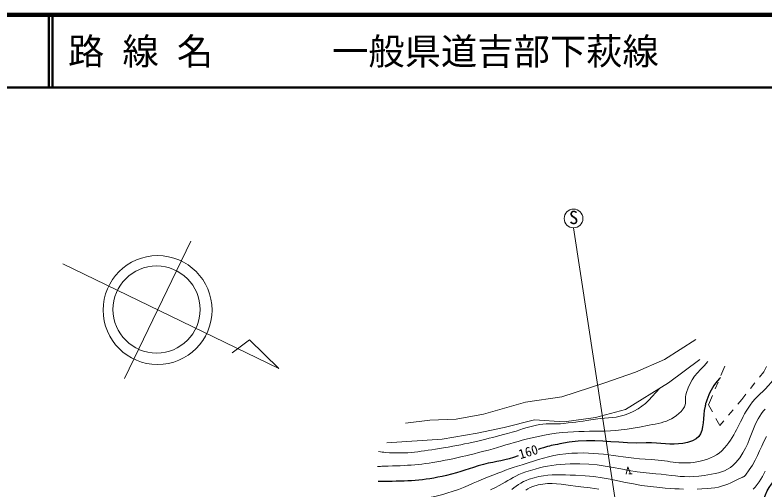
# Model space of a CAD drawing. Units: millimetres, scale not verified. Extents: x 40000 to 680000, y 20000 to 380000.
# Drawn here: x 173074 to 276233, y 314748 to 380000 of the extents above; entities that cross this region are included whole.
import ezdxf
from ezdxf.enums import TextEntityAlignment as Align

# ---------------------------------------------------------------- set-up
doc = ezdxf.new("R2010")
doc.units = ezdxf.units.MM
doc.header["$LTSCALE"] = 1000
for name, color, linetype, lineweight in [('M-BGD', 7, 'Continuous', 13), ('M-BMK-SRVR', 3, 'Continuous', 13), ('M-STR-STRC', 7, 'Continuous', 13), ('M-TTL', 7, 'Continuous', 25), ('M-TTL-LINE', 7, 'Continuous', 50)]:
    doc.layers.add(name, color=color, linetype=linetype, lineweight=lineweight)
doc.layers.add('M-TTL-TXT', color=7, linetype='Continuous')
doc.styles.add('ＭＳ ゴシック', font='')
doc.styles.get('ＭＳ ゴシック').set_extended_font_data('MS Gothic')

msp = doc.modelspace()

# ---------------------------------------------------------------- linework, layer by layer
at = {"layer": 'M-BGD'}
for p, q in [((262522, 332575), (266838, 335333)), ((258512, 330839), (262522, 332575)), ((267377, 332595), (263096, 329387)), ((270297, 330385), (270844, 331664)), ((276557, 331616), (276191, 330878)), ((254164, 329323), (258512, 330839)), ((276191, 330878), (275612, 330151)), ((248395, 327417), (254164, 329323)), ((263096, 329387), (257148, 325716)), ((269510, 328546), (269903, 329466)), ((274989, 329368), (274366, 328586)), ((243403, 326682), (248395, 327417)), ((268570, 326349), (269117, 327627)), ((273165, 327076), (272618, 326425)), ((273744, 327803), (273165, 327076)), ((243403, 326682), (237611, 325045)), ((269116, 325351), (268570, 326349)), ((237611, 325045), (233823, 324382)), ((257148, 325716), (253002, 324582)), ((271975, 325659), (271331, 324894)), ((230192, 324236), (226862, 323794)), ((233823, 324382), (230192, 324236)), ((240445, 323236), (244640, 324274)), ((244640, 324274), (248715, 324016)), ((253002, 324582), (248715, 324016)), ((270141, 323477), (269596, 324474)), ((270688, 324128), (270141, 323477)), ((240445, 323236), (236745, 322432)), ((236745, 322432), (231913, 321632)), ((224265, 321109), (231913, 321632)), ((257244, 316810), (257496, 317823)), ((257496, 317823), (257843, 316838)), ((257594, 316826), (258093, 316850))]:
    msp.add_line(p, q, dxfattribs=at)
at = {"layer": 'M-BGD', "lineweight": 25}
msp.add_lwpolyline([(270260, 330120), (270115, 329958), (269829, 329622), (269573, 329302), (269342, 328991), (269134, 328683), (268946, 328371), (268775, 328050), (268618, 327713), (268473, 327355), (268335, 326969), (268202, 326549), (268190, 326505), (268181, 326464), (268173, 326424), (268166, 326387), (268161, 326350), (268155, 326312), (268150, 326274), (268143, 326235), (268134, 326193), (268124, 326149), (268005, 325568), (267932, 324983), (267883, 324404), (267837, 323841), (267771, 323304), (267664, 322805), (267495, 322353), (267242, 321959), (266882, 321633), (266396, 321386), (265714, 321171), (265069, 321033), (264452, 320958), (263851, 320932), (263256, 320943), (262657, 320978), (262043, 321023), (261403, 321064), (260727, 321089), (260004, 321084), (258665, 321072), (257419, 321110), (256243, 321179), (255117, 321262), (254015, 321339), (252917, 321391), (251800, 321398), (250640, 321342), (249416, 321205), (248104, 320966), (247773, 320895), (247473, 320832), (247197, 320773), (246934, 320716), (246677, 320655), (246415, 320589), (246139, 320514), (245841, 320426), (245512, 320321), (245142, 320196)], dxfattribs=at)
at = {"layer": 'M-BGD'}
for points in [[(238572, 314635), (239274, 314975), (239741, 315210), (240167, 315443), (240563, 315672), (240940, 315898), (241309, 316117), (241680, 316331), (242065, 316537), (242474, 316734), (242918, 316921), (243409, 317098), (244077, 317312), (244702, 317498), (245295, 317656), (245868, 317791), (246433, 317903), (247002, 317995), (247586, 318070), (248197, 318129), (248848, 318175), (249549, 318209), (250879, 318226), (252108, 318171), (253262, 318058), (254365, 317902), (255443, 317716), (256521, 317515), (257623, 317312), (258776, 317121), (260003, 316957), (261331, 316833), (262079, 316769), (262773, 316696), (263428, 316620), (264056, 316548), (264670, 316489), (265283, 316448), (265908, 316433), (266558, 316452), (267246, 316511), (267985, 316618), (268515, 316708), (269017, 316792), (269495, 316881), (269951, 316983), (270387, 317107), (270805, 317263), (271208, 317460), (271599, 317707), (271979, 318013), (272351, 318386), (272890, 319049), (273327, 319706), (273683, 320360), (273984, 321015), (274250, 321675), (274507, 322343), (274777, 323022), (275082, 323716), (275447, 324428), (275895, 325162), (276129, 325480), (276372, 325755)], [(276574, 321981), (276230, 321305), (275918, 320646), (275620, 319998), (275317, 319353), (274991, 318704), (274624, 318044), (274198, 317366), (273695, 316662), (273644, 316600), (273591, 316549), (273537, 316505), (273481, 316467), (273422, 316434), (273362, 316404), (273298, 316376), (273232, 316346), (273162, 316315), (273089, 316280), (272594, 316035), (272129, 315811), (271685, 315610), (271254, 315430), (270826, 315273), (270392, 315137), (269943, 315023), (269470, 314930), (268963, 314859), (268415, 314809), (267683, 314765), (267005, 314736)], [(265155, 314734), (264556, 314757), (263944, 314790), (263306, 314832), (262628, 314882), (261897, 314939), (260583, 315071), (259371, 315244), (258235, 315445), (257150, 315663), (256089, 315885), (255028, 316100), (253942, 316296), (252804, 316461), (251589, 316584), (250272, 316651), (249552, 316673), (248880, 316694), (248245, 316708), (247637, 316710), (247043, 316693), (246454, 316650), (245856, 316575), (245241, 316463), (244595, 316306), (243908, 316099), (243478, 315939), (243092, 315761), (242742, 315568), (242416, 315361), (242105, 315144), (241798, 314917), (241484, 314684)], [(274761, 314746), (274878, 314861), (274993, 314995), (275543, 315747), (276003, 316475), (276395, 317187)], [(243417, 314593), (243708, 314784), (244035, 314955), (244408, 315100), (245119, 315303), (245789, 315430), (246430, 315492), (247052, 315501), (247666, 315467), (248285, 315402), (248918, 315318), (249577, 315224), (250272, 315133), (251016, 315056), (252302, 314918), (253487, 314744)]]:
    msp.add_lwpolyline(points, dxfattribs=at)
for points, knots in [([(223314, 313227), (223724, 313171), (223862, 313179), (224213, 313160), (227496, 312977), (229407, 313276), (232570, 314176), (234919, 314844), (236104, 315603), (238389, 316464), (240146, 317126), (241111, 317558), (242909, 318096), (245228, 318791), (246513, 319356), (248921, 319596), (253513, 320054), (256099, 319021), (260708, 318794), (263341, 318664), (264891, 317969), (267455, 318585), (268892, 318931), (269792, 319295), (270778, 320397), (272564, 322391), (272776, 324077), (274306, 326273), (275257, 327638), (276164, 328094), (277207, 329389), (279541, 332289), (279912, 333941), (281465, 337916)], [0, 0, 0, 0, 1, 1, 1, 2, 2, 2, 3, 3, 3, 4, 4, 4, 5, 5, 5, 6, 6, 6, 7, 7, 7, 8, 8, 8, 9, 9, 9, 10, 10, 10, 11, 11, 11, 11]), ([(268507, 332287), (266997, 330623), (266135, 329965), (265542, 328025), (265281, 327174), (265654, 326488), (265101, 325790), (263516, 323789), (261564, 323810), (259068, 323274), (254337, 322257), (251493, 323078), (246719, 322287), (242823, 321642), (240763, 320708), (236928, 319765), (235142, 319326), (234146, 319054), (232340, 318702), (229079, 318066), (227194, 317977), (223873, 317878), (223503, 317867), (223263, 317857), (222991, 317851)], [0, 0, 0, 0, 1, 1, 1, 2, 2, 2, 3, 3, 3, 4, 4, 4, 5, 5, 5, 6, 6, 6, 7, 7, 7, 8, 8, 8, 8]), ([(223117, 319890), (223569, 319816), (223718, 319820), (224104, 319788), (227222, 319526), (228997, 319937), (232089, 320414), (233950, 320701), (234979, 320946), (236818, 321356), (238430, 321715), (239321, 321967), (240917, 322391), (242646, 322851), (243570, 323303), (245333, 323609), (246614, 323831), (247363, 323652), (248658, 323775), (250364, 323937), (251312, 324106), (253008, 324359), (254807, 324627), (255918, 324444), (257600, 325137), (259593, 325956), (260328, 326891), (261871, 328628)], [0, 0, 0, 0, 1, 1, 1, 2, 2, 2, 3, 3, 3, 4, 4, 4, 5, 5, 5, 6, 6, 6, 7, 7, 7, 8, 8, 8, 9, 9, 9, 9])]:
    msp.add_open_spline(points, degree=3, knots=knots, dxfattribs=at)
at = {"layer": 'M-BGD', "lineweight": 25}
for points, knots in [([(247452, 312694), (249343, 313180), (250110, 313406), (251839, 313323), (253381, 313250), (254189, 312793), (255709, 312524), (258431, 312042), (259951, 311681), (262707, 311463), (265208, 311266), (266627, 311149), (269127, 311348), (271106, 311505), (272081, 312513), (274065, 312548), (274871, 312563), (275588, 311817), (276116, 312311), (276383, 312561), (276110, 312960), (276230, 313351), (277239, 316646), (279821, 317368), (281826, 320170), (282813, 321549), (283096, 322525), (284235, 323782), (285453, 325126), (286392, 325715), (288074, 326395), (289506, 326975), (290535, 326895), (292028, 326498), (296417, 325329), (296139, 320044), (300371, 318397), (301826, 317830), (302546, 317528), (304225, 317337)], [0, 0, 0, 0, 1, 1, 1, 2, 2, 2, 3, 3, 3, 4, 4, 4, 5, 5, 5, 6, 6, 6, 7, 7, 7, 8, 8, 8, 9, 9, 9, 10, 10, 10, 11, 11, 11, 12, 12, 12, 13, 13, 13, 13]), ([(242356, 319311), (240565, 318620), (239445, 318610), (237588, 318122), (235581, 317594), (234521, 317061), (232496, 316606), (229171, 315860), (227219, 315830), (223812, 315778), (223530, 315774), (223432, 315766), (223090, 315773)], [0, 0, 0, 0, 1, 1, 1, 2, 2, 2, 3, 3, 3, 4, 4, 4, 4])]:
    msp.add_open_spline(points, degree=3, knots=knots, dxfattribs=at)
at = {"layer": 'M-BMK-SRVR'}
for p, q in [((197310, 348867), (188146, 329972)), ((179682, 345747), (209400, 331334)), ((205355, 335303), (202974, 333477)), ((209400, 331334), (205355, 335303))]:
    msp.add_line(p, q, dxfattribs=at)
for centre, radius in [((192710, 339381), 7500), ((192572, 339458), 6000)]:
    msp.add_circle(centre, radius, dxfattribs=at)
at = {"layer": 'M-STR-STRC'}
msp.add_line((257600, 301284), (249994, 350702), dxfattribs=at)
msp.add_circle((250002, 351992), 1289, dxfattribs=at)
at = {"layer": 'M-TTL', "color": 2, "lineweight": 140}
msp.add_line((680000, 380000), (40000, 380000), dxfattribs=at)
at = {"layer": 'M-TTL-LINE'}
for p, q in [((177750, 380000), (177750, 370000)), ((178250, 380000), (178250, 370000)), ((40000, 370000), (680000, 370000))]:
    msp.add_line(p, q, dxfattribs=at)

# ---------------------------------------------------------------- texts
at = {"layer": 'M-BGD', "style": 'ＭＳ ゴシック'}
msp.add_text('160', height=1320, rotation=17.066, dxfattribs=at).set_placement((242785, 318470), align=Align.BOTTOM_LEFT)
at = {"layer": 'M-STR-STRC', "style": 'ＭＳ ゴシック'}
msp.add_text('S', height=1833, rotation=1.392, dxfattribs=at).set_placement((249430, 350651), align=Align.BOTTOM_LEFT)
at = {"layer": 'M-TTL-TXT', "style": 'ＭＳ ゴシック'}
for s, p in [('路 線 名', (180380, 375000)), ('一般県道吉部下萩線', (216734, 375000))]:
    msp.add_text(s, height=3666, dxfattribs=at).set_placement(p, align=Align.MIDDLE_LEFT)

doc.saveas('drawing.dxf')
